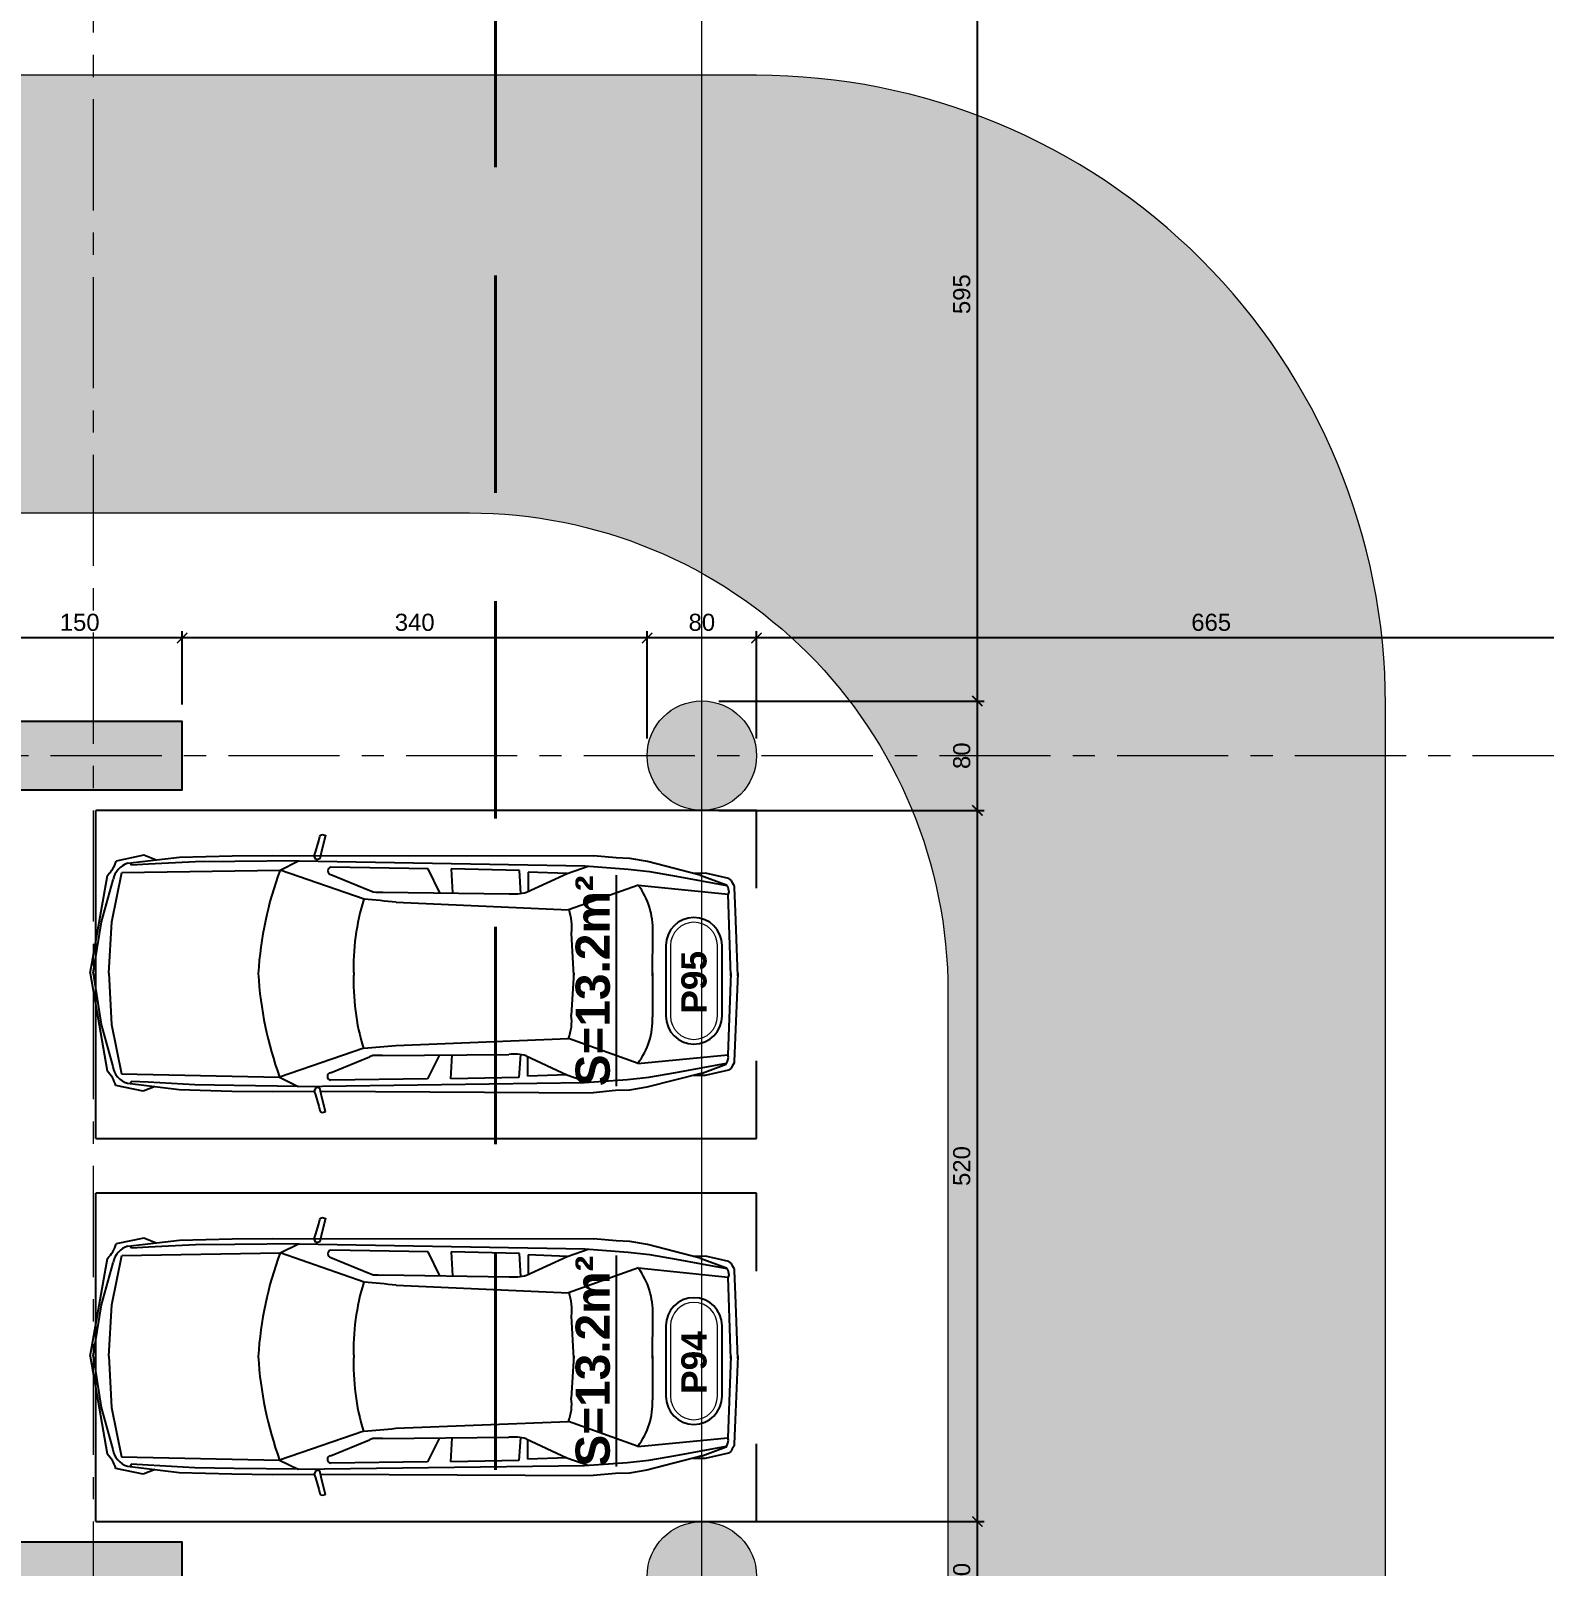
# Model space of a CAD drawing. Header units: centimetres. Extents: x 54080 to 59633, y -55119 to -48218.
# Drawn here: x 56962 to 58069, y -51265 to -50142 of the extents above; entities that cross this region are included whole.
import ezdxf
from ezdxf.enums import TextEntityAlignment as Align

# ---------------------------------------------------------------- set-up
doc = ezdxf.new("R2010")
doc.units = ezdxf.units.CM
doc.header["$LTSCALE"] = 50
doc.header["$MEASUREMENT"] = 0
for name, pattern in [('23486-A01$0${ Chain Double-Dash }', [0]), ('AXES', [2, 1.25, -0.25, 0.25, -0.25]), ('CACHE', [0.375, 0.25, -0.125]), ('CONTINU', [0]), ('DASHED2', [9.525, 6.35, -3.175])]:
    doc.linetypes.add(name, pattern=pattern)
doc.layers.get('0').update_dxf_attribs({"color": 8})
for name, color, linetype in [('AXES', 10, 'AXES'), ('BETON COUPE', 3, 'CONTINU'), ('BETON TRAME', 252, 'Continuous'), ('COTE 50ème', 1, 'Continuous'), ('FINI', 251, 'Continuous'), ('PILIER', 7, 'Continuous'), ('TEXTE', 7, 'Continuous')]:
    doc.layers.add(name, color=color, linetype=linetype)
for name, color, linetype, lineweight in [('BETON HACHURE', 253, 'Continuous', 13), ('EXISTANT COUPE', 251, 'Continuous', 40), ('MACONNERIE COUPE', 7, 'Continuous', 30)]:
    doc.layers.add(name, color=color, linetype=linetype, lineweight=lineweight)
for name, color, linetype, lineweight, true_color in [('HORS GEL', 7, 'CACHE', 15, 0x00661a), ('HORS GEL COTE', 7, 'Continuous', 13, 0x00661a), ('New_2D Drafting - General_Pen_No__4', 252, 'Continuous', 13, 0x696969)]:
    doc.layers.add(name, color=color, linetype=linetype, lineweight=lineweight, true_color=true_color)
doc.layers.add('PREFA MUR SUP TRAME', color=7, linetype='Continuous', true_color=0xd7c7ff)
doc.styles.add('BRMNAMES', font='swisseb.ttf', dxfattribs={"height": 20})
doc.styles.add('RS_TEXT_1.50', font='arial.ttf', dxfattribs={"height": 12.5})
doc.styles.add('RS_TXT_50', font='arial.ttf', dxfattribs={"height": 12.5})
doc.dimstyles.new('RS_50CM_LINEAIRE', dxfattribs={"dimscale": 5, "dimtxt": 12.5, "dimasz": 1.5, "dimexe": 1, "dimexo": 2.5, "dimgap": 1, "dimtad": 1, "dimdec": 1, "dimrnd": 0.5, "dimdsep": 46, "dimtxsty": 'RS_TXT_50', "dimblk1": 'ARCHTICK', "dimblk2": 'ARCHTICK', "dimsah": 1, "dimcen": 2.5, "dimdle": 1, "dimclrt": 4, "dimadec": 0, "dimazin": 2, "dimtfac": 1, "dimtdec": 1, "dimtix": 1, "dimtmove": 2, "dimatfit": 3, "dimfxl": 1, "dimtolj": 1, "dimtzin": 0, "dimarcsym": 0})

# ---------------------------------------------------------------- blocks, each defined once
blk = doc.blocks.new('A$C99aa3423')
at = {"layer": 'AXES', "lineweight": 5, "ltscale": 1.3}
for p, q in [((805, 1580), (805, -1344.97)), ((3195, 190), (-1985, 190))]:
    blk.add_line(p, q, dxfattribs=at)
at = {"layer": 'HORS GEL', "linetype": '23486-A01$0${ Chain Double-Dash }', "ltscale": 1.2}
blk.add_line((1250, -1150), (1250, 1580), dxfattribs=at)
blk = doc.blocks.new('_ArchTick')
at = {"color": 0, "linetype": 'ByBlock', "const_width": 0.15}
blk.add_lwpolyline([(-0.5, -0.5), (0.5, 0.5)], dxfattribs=at)
blk = doc.blocks.new('*D979')
at = {"layer": 'COTE 50ème', "color": 0, "lineweight": -2, "ltscale": 0.5, "transparency": 16777216}
for p, q in [((57465.2, -51232.4), (57659.2, -51232.4)), ((57654.2, -51317.3), (57654.2, -51227.4)), ((57467.4, -51312.3), (57659.2, -51312.3))]:
    blk.add_line(p, q, dxfattribs=at)
at = {"layer": 'Defpoints', "color": 0, "ltscale": 0.5, "transparency": 16777216}
for p in [(57452.7, -51232.4), (57654.2, -51232.4), (57454.9, -51312.3)]:
    blk.add_point(p, dxfattribs=at)
at = {"layer": 'COTE 50ème', "color": 0, "lineweight": -2, "ltscale": 0.5, "transparency": 16777216, "xscale": 7.5, "yscale": 7.5, "zscale": 7.5}
for p, rotation in [((57654.2, -51232.4), 90), ((57654.2, -51312.3), 270)]:
    blk.add_blockref('_ArchTick', p, dxfattribs=dict(at, rotation=rotation))
at = {"layer": 'COTE 50ème', "color": 4, "ltscale": 0.5, "transparency": 16777216, "insert": (57642.8, -51272.3), "char_height": 12.5, "attachment_point": 5, "rotation": 90, "style": 'RS_TXT_50'}
blk.add_mtext('\\A1;80', dxfattribs=at)
blk = doc.blocks.new('*D980')
at = {"layer": 'COTE 50ème', "color": 0, "lineweight": -2, "ltscale": 0.5, "transparency": 16777216}
for p, q in [((57465.2, -50712.4), (57659.2, -50712.4)), ((57654.2, -51237.4), (57654.2, -50707.4)), ((57465.2, -51232.4), (57659.2, -51232.4))]:
    blk.add_line(p, q, dxfattribs=at)
at = {"layer": 'Defpoints', "color": 0, "ltscale": 0.5, "transparency": 16777216}
for p in [(57452.7, -50712.4), (57654.2, -50712.4), (57452.7, -51232.4)]:
    blk.add_point(p, dxfattribs=at)
at = {"layer": 'COTE 50ème', "color": 0, "lineweight": -2, "ltscale": 0.5, "transparency": 16777216, "xscale": 7.5, "yscale": 7.5, "zscale": 7.5}
for p, rotation in [((57654.2, -50712.4), 90), ((57654.2, -51232.4), 270)]:
    blk.add_blockref('_ArchTick', p, dxfattribs=dict(at, rotation=rotation))
at = {"layer": 'COTE 50ème', "color": 4, "ltscale": 0.5, "transparency": 16777216, "insert": (57642.8, -50972.4), "char_height": 12.5, "attachment_point": 5, "rotation": 90, "style": 'RS_TXT_50'}
blk.add_mtext('\\A1;520', dxfattribs=at)
blk = doc.blocks.new('*D981')
at = {"layer": 'COTE 50ème', "color": 0, "lineweight": -2, "ltscale": 0.5, "transparency": 16777216}
for p, q in [((57654.2, -50717.4), (57654.2, -50627.4)), ((57465.2, -50632.4), (57659.2, -50632.4)), ((57465.2, -50712.4), (57659.2, -50712.4))]:
    blk.add_line(p, q, dxfattribs=at)
at = {"layer": 'Defpoints', "color": 0, "ltscale": 0.5, "transparency": 16777216}
for p in [(57452.7, -50632.4), (57654.2, -50632.4), (57452.7, -50712.4)]:
    blk.add_point(p, dxfattribs=at)
at = {"layer": 'COTE 50ème', "color": 0, "lineweight": -2, "ltscale": 0.5, "transparency": 16777216, "xscale": 7.5, "yscale": 7.5, "zscale": 7.5}
for p, rotation in [((57654.2, -50632.4), 90), ((57654.2, -50712.4), 270)]:
    blk.add_blockref('_ArchTick', p, dxfattribs=dict(at, rotation=rotation))
at = {"layer": 'COTE 50ème', "color": 4, "ltscale": 0.5, "transparency": 16777216, "insert": (57642.8, -50672.4), "char_height": 12.5, "attachment_point": 5, "rotation": 90, "style": 'RS_TXT_50'}
blk.add_mtext('\\A1;80', dxfattribs=at)
blk = doc.blocks.new('*D982')
at = {"layer": 'COTE 50ème', "color": 0, "lineweight": -2, "ltscale": 0.5, "transparency": 16777216}
for p, q in [((57585.2, -50037.4), (57659.2, -50037.4)), ((57654.2, -50637.4), (57654.2, -50032.4)), ((57465.2, -50632.4), (57659.2, -50632.4))]:
    blk.add_line(p, q, dxfattribs=at)
at = {"layer": 'Defpoints', "color": 0, "ltscale": 0.5, "transparency": 16777216}
for p in [(57572.7, -50037.4), (57654.2, -50037.4), (57452.7, -50632.4)]:
    blk.add_point(p, dxfattribs=at)
at = {"layer": 'COTE 50ème', "color": 0, "lineweight": -2, "ltscale": 0.5, "transparency": 16777216, "xscale": 7.5, "yscale": 7.5, "zscale": 7.5}
for p, rotation in [((57654.2, -50037.4), 90), ((57654.2, -50632.4), 270)]:
    blk.add_blockref('_ArchTick', p, dxfattribs=dict(at, rotation=rotation))
at = {"layer": 'COTE 50ème', "color": 4, "ltscale": 0.5, "transparency": 16777216, "insert": (57642.8, -50334.9), "char_height": 12.5, "attachment_point": 5, "rotation": 90, "style": 'RS_TXT_50'}
blk.add_mtext('\\A1;595', dxfattribs=at)
blk = doc.blocks.new('*D1333')
at = {"layer": 'COTE 50ème', "color": 0, "lineweight": -2, "ltscale": 0.5, "transparency": 16777216}
for p, q in [((57492.7, -50659.9), (57492.7, -50581.3)), ((58157.7, -50659.9), (58157.7, -50581.3)), ((58162.7, -50586.3), (57487.7, -50586.3))]:
    blk.add_line(p, q, dxfattribs=at)
at = {"layer": 'Defpoints', "color": 0, "ltscale": 0.5, "transparency": 16777216}
for p in [(57492.7, -50586.3), (57492.7, -50672.4), (58157.7, -50672.4)]:
    blk.add_point(p, dxfattribs=at)
at = {"layer": 'COTE 50ème', "color": 0, "lineweight": -2, "ltscale": 0.5, "transparency": 16777216, "xscale": 7.5, "yscale": 7.5, "zscale": 7.5, "rotation": 180}
blk.add_blockref('_ArchTick', (57492.7, -50586.3), dxfattribs=at)
at = {"layer": 'COTE 50ème', "color": 0, "lineweight": -2, "ltscale": 0.5, "transparency": 16777216, "xscale": 7.5, "yscale": 7.5, "zscale": 7.5}
blk.add_blockref('_ArchTick', (58157.7, -50586.3), dxfattribs=at)
at = {"layer": 'COTE 50ème', "color": 4, "ltscale": 0.5, "transparency": 16777216, "insert": (57825.2, -50574.9), "char_height": 12.5, "attachment_point": 5, "style": 'RS_TXT_50'}
blk.add_mtext('\\A1;665', dxfattribs=at)
blk = doc.blocks.new('*D1334')
at = {"layer": 'COTE 50ème', "color": 0, "lineweight": -2, "ltscale": 0.5, "transparency": 16777216}
for p, q in [((57412.7, -50659.9), (57412.7, -50581.3)), ((57492.7, -50659.9), (57492.7, -50581.3)), ((57497.7, -50586.3), (57407.7, -50586.3))]:
    blk.add_line(p, q, dxfattribs=at)
at = {"layer": 'Defpoints', "color": 0, "ltscale": 0.5, "transparency": 16777216}
for p in [(57412.7, -50586.3), (57412.7, -50672.4), (57492.7, -50672.4)]:
    blk.add_point(p, dxfattribs=at)
at = {"layer": 'COTE 50ème', "color": 0, "lineweight": -2, "ltscale": 0.5, "transparency": 16777216, "xscale": 7.5, "yscale": 7.5, "zscale": 7.5, "rotation": 180}
blk.add_blockref('_ArchTick', (57412.7, -50586.3), dxfattribs=at)
at = {"layer": 'COTE 50ème', "color": 0, "lineweight": -2, "ltscale": 0.5, "transparency": 16777216, "xscale": 7.5, "yscale": 7.5, "zscale": 7.5}
blk.add_blockref('_ArchTick', (57492.7, -50586.3), dxfattribs=at)
at = {"layer": 'COTE 50ème', "color": 4, "ltscale": 0.5, "transparency": 16777216, "insert": (57452.7, -50574.9), "char_height": 12.5, "attachment_point": 5, "style": 'RS_TXT_50'}
blk.add_mtext('\\A1;80', dxfattribs=at)
blk = doc.blocks.new('*D1335')
at = {"layer": 'COTE 50ème', "color": 0, "lineweight": -2, "ltscale": 0.5, "transparency": 16777216}
for p, q in [((57072.7, -50634.9), (57072.7, -50581.3)), ((57412.7, -50659.9), (57412.7, -50581.3)), ((57417.7, -50586.3), (57067.7, -50586.3))]:
    blk.add_line(p, q, dxfattribs=at)
at = {"layer": 'Defpoints', "color": 0, "ltscale": 0.5, "transparency": 16777216}
for p in [(57072.7, -50586.3), (57072.7, -50647.4), (57412.7, -50672.4)]:
    blk.add_point(p, dxfattribs=at)
at = {"layer": 'COTE 50ème', "color": 0, "lineweight": -2, "ltscale": 0.5, "transparency": 16777216, "xscale": 7.5, "yscale": 7.5, "zscale": 7.5, "rotation": 180}
blk.add_blockref('_ArchTick', (57072.7, -50586.3), dxfattribs=at)
at = {"layer": 'COTE 50ème', "color": 0, "lineweight": -2, "ltscale": 0.5, "transparency": 16777216, "xscale": 7.5, "yscale": 7.5, "zscale": 7.5}
blk.add_blockref('_ArchTick', (57412.7, -50586.3), dxfattribs=at)
at = {"layer": 'COTE 50ème', "color": 4, "ltscale": 0.5, "transparency": 16777216, "insert": (57242.7, -50574.9), "char_height": 12.5, "attachment_point": 5, "style": 'RS_TXT_50'}
blk.add_mtext('\\A1;340', dxfattribs=at)
blk = doc.blocks.new('*D1336')
at = {"layer": 'COTE 50ème', "color": 0, "lineweight": -2, "ltscale": 0.5, "transparency": 16777216}
for p, q in [((56922.7, -50634.9), (56922.7, -50581.3)), ((57072.7, -50634.9), (57072.7, -50581.3)), ((57077.7, -50586.3), (56917.7, -50586.3))]:
    blk.add_line(p, q, dxfattribs=at)
at = {"layer": 'Defpoints', "color": 0, "ltscale": 0.5, "transparency": 16777216}
for p in [(56922.7, -50586.3), (56922.7, -50647.4), (57072.7, -50647.4)]:
    blk.add_point(p, dxfattribs=at)
at = {"layer": 'COTE 50ème', "color": 0, "lineweight": -2, "ltscale": 0.5, "transparency": 16777216, "xscale": 7.5, "yscale": 7.5, "zscale": 7.5, "rotation": 180}
blk.add_blockref('_ArchTick', (56922.7, -50586.3), dxfattribs=at)
at = {"layer": 'COTE 50ème', "color": 0, "lineweight": -2, "ltscale": 0.5, "transparency": 16777216, "xscale": 7.5, "yscale": 7.5, "zscale": 7.5}
blk.add_blockref('_ArchTick', (57072.7, -50586.3), dxfattribs=at)
at = {"layer": 'COTE 50ème', "color": 4, "ltscale": 0.5, "transparency": 16777216, "insert": (56997.7, -50574.9), "char_height": 12.5, "attachment_point": 5, "style": 'RS_TXT_50'}
blk.add_mtext('\\A1;150', dxfattribs=at)
blk = doc.blocks.new('PILIER')
at = {"color": 252}
blk.add_lwpolyline([(1.563, 1.2), (-1.437, 1.2, 1), (-1.437, -1.2), (1.563, -1.2, 1), (1.563, 1.2, -1)], format="xyb", dxfattribs=at)
at = {"color": 10, "lineweight": 20}
blk.add_lwpolyline([(1.563, 1), (-1.437, 1, 1), (-1.437, -1), (1.563, -1, 1)], format="xyb", close=True, dxfattribs=at)
at = {"color": 7, "style": 'BRMNAMES'}
blk.add_attdef('PILIER_TEXTE', text='', height=1.076, dxfattribs=at).set_placement((0, 0), align=Align.MIDDLE_CENTER)

msp = doc.modelspace()

# ---------------------------------------------------------------- hatches: boundary and pattern name
at = {"layer": 'BETON HACHURE', "transparency": 33554585}
h = msp.add_hatch(dxfattribs=at)
h.set_pattern_fill('ANSI37', color=256, scale=50, angle=270, style=0)
h.set_pattern_definition([(315, (861.459, 19655.393), (4.4194174, 4.4194174), []), (45, (861.459, 19655.393), (-4.4194174, 4.4194174), [])])
h.paths.add_polyline_path([(56357.67, -51847.22), (56382.67, -51847.22), (56382.67, -52172.22), (56357.67, -52172.22)], flags=0)
h.paths.add_polyline_path([(56357.67, -51847.22), (56382.67, -51847.22), (56382.67, -52172.22), (56357.67, -52172.22)], flags=0)
h.paths.add_polyline_path([(58537.67, -51987.36), (58537.67, -52037.36), (58617.67, -52037.36), (58617.67, -51987.36)], flags=0)
h.paths.add_polyline_path([(58157.67, -51987.36), (58157.67, -52037.36), (58237.67, -52037.36), (58237.67, -51987.36)], flags=0)
edge = h.paths.add_edge_path(flags=0)
edge.add_arc((58197.67, -50672.36), 40, 0, 360)
edge = h.paths.add_edge_path(flags=0)
edge.add_arc((58197.67, -49997.36), 40, 0, 360)
edge = h.paths.add_edge_path(flags=0)
edge.add_arc((58197.67, -51272.36), 40, 0, 360)
h.paths.add_polyline_path([(59277.67, -49527.22), (54853.83, -49527.22), (54464.54, -54263.92), (59277.59, -54736.58), (59277.67, -54713.51)])
edge = h.paths.add_edge_path(flags=0)
edge.add_arc((58197.67, -51272.36), 40, 0, 360)
h.paths.add_polyline_path([(56982.67, -49552.22), (56982.67, -49972.36), (57007.67, -49972.36), (57007.67, -49552.22), (58577.68, -49552.22), (58577.67, -50022.36), (58617.67, -50022.36), (58617.67, -49552.22), (59247.67, -49552.22), (59247.67, -51282.36), (58617.67, -51282.36), (58617.67, -50647.36), (58577.67, -50647.36), (58577.67, -51312.36), (59247.67, -51312.36), (59247.67, -52057.36), (58577.67, -52057.36), (58577.67, -53447.36), (58617.67, -53447.36), (58617.67, -52087.36), (59247.67, -52087.36), (59247.67, -54709.01), (58245.17, -54610.07), (58245.17, -54122.36), (58220.17, -54122.36), (58220.17, -54607.62), (56915.17, -54479.46), (56915.17, -54122.36), (56890.17, -54122.36), (56890.17, -54477.01), (55702.67, -54360.39), (55702.67, -54122.36), (55652.67, -54122.36), (55652.67, -54355.48), (54491.47, -54241.45), (54666.86, -52107.36), (54872.67, -52107.36), (54872.67, -52057.36), (54670.97, -52057.36), (54672.82, -52037.36), (54872.67, -52037.36), (54872.67, -51987.36), (54676.72, -51987.36), (54733.43, -51297.36), (54872.67, -51297.36), (54872.67, -51247.36), (54737.54, -51247.36), (54782.74, -50697.36), (54872.67, -50697.36), (54872.67, -50647.36), (54786.85, -50647.36), (54876.86, -49552.22), (55655.17, -49552.22), (55655.17, -49972.36), (55680.17, -49972.36), (55680.17, -49552.22)], flags=16)
h.paths.add_polyline_path([(58157.67, -51232.36), (58157.67, -51312.36), (58237.67, -51312.36), (58237.67, -51232.36)], flags=0)
at = {"layer": 'BETON TRAME', "transparency": 33554559}
h = msp.add_hatch(color=256, dxfattribs=at)
h.dxf.hatch_style = 1
h.paths.add_polyline_path([(55742.67, -51297.36), (55707.67, -51297.36), (55707.67, -50647.36), (55742.67, -50647.36), (55742.67, -50822.36), (56202.67, -50822.36), (56202.67, -50647.36), (56237.67, -50647.36), (56237.67, -51297.36), (56202.67, -51297.36), (56202.67, -50862.36), (55992.67, -50862.36), (55992.67, -51192.36), (55952.67, -51192.36), (55952.67, -50862.36), (55742.67, -50862.36)])
h.paths.add_polyline_path([(54872.67, -49972.36), (54872.67, -50022.36), (55022.67, -50022.36), (55022.67, -49972.36)])
h.paths.add_polyline_path([(55592.67, -49972.36), (55592.67, -50022.36), (55742.67, -50022.36), (55742.67, -49972.36)])
h.paths.add_polyline_path([(56202.67, -49972.36), (56202.67, -50022.36), (56352.67, -50022.36), (56352.67, -49972.36)])
h.paths.add_polyline_path([(56922.67, -49972.36), (56922.67, -50022.36), (57072.67, -50022.36), (57072.67, -49972.36)])
h.paths.add_polyline_path([(56922.67, -50647.36), (56922.67, -50697.36), (57072.67, -50697.36), (57072.67, -50647.36)])
h.paths.add_polyline_path([(54872.67, -50647.36), (54872.67, -50697.36), (55022.67, -50697.36), (55022.67, -50647.36)])
h.paths.add_polyline_path([(54872.67, -51247.36), (54872.67, -51297.36), (55022.67, -51297.36), (55022.67, -51247.36)])
h.paths.add_polyline_path([(56922.67, -51247.36), (56922.67, -51297.36), (57072.67, -51297.36), (57072.67, -51247.36)])
h.paths.add_polyline_path([(56922.67, -51987.36), (56922.67, -52037.36), (57072.67, -52037.36), (57072.67, -51987.36)])
h.paths.add_polyline_path([(55022.67, -52037.36), (55022.67, -51987.36), (54872.67, -51987.36), (54872.67, -52037.36)])
h.paths.add_polyline_path([(55687.67, -51987.36), (55687.67, -52037.36), (55812.67, -52037.36), (55812.67, -51987.36)])
h.paths.add_polyline_path([(56132.67, -51987.36), (56132.67, -52037.36), (56257.67, -52037.36), (56257.67, -51987.36)])
h.paths.add_polyline_path([(56107.67, -52037.36), (56132.67, -52037.36), (56132.67, -51532.36), (56107.67, -51532.36)])
h.paths.add_polyline_path([(55812.67, -52037.36), (55837.67, -52037.36), (55837.67, -51532.36), (55812.67, -51532.36)])
at = {"layer": 'New_2D Drafting - General_Pen_No__4', "linetype": 'Continuous', "lineweight": 0, "true_color": 0xc7c8ca, "transparency": 33554546}
h = msp.add_hatch(color=9, dxfattribs=at)
edge = h.paths.add_edge_path()
edge.add_line((59247.67, -53474.77), (59247.67, -52087.36))
edge.add_line((59247.67, -52087.36), (58657.67, -52087.36))
edge.add_line((58657.67, -52087.36), (58657.67, -53253.16))
edge.add_arc((58307.67, -53253.16), 350, -93.08046, 0, ccw=False)
edge.add_line((58288.86, -53602.65), (58283.86, -53602.39))
edge.add_arc((58302.67, -53252.89), 350, 180, 266.91954, ccw=False)
edge.add_line((57952.67, -53252.89), (57952.67, -50634.86))
edge.add_arc((57492.67, -50634.86), 460, 0, 90)
edge.add_line((57492.67, -50174.86), (55707.67, -50174.86))
edge.add_arc((55707.67, -50634.86), 460, 90, 180)
edge.add_line((55247.67, -50634.86), (55247.67, -53323.54))
edge.add_arc((55707.67, -53323.54), 460, 180, 266.91954)
edge.add_line((55682.95, -53782.88), (57784.07, -53895.95))
edge.add_line((57784.07, -53895.95), (58492.95, -53934.1))
edge.add_arc((58611.23, -53278.74), 665.95, 259.76948, 342.88134)
edge = h.paths.add_edge_path(flags=16)
edge.add_line((57263.86, -53547.49), (55898.86, -53474.03))
edge.add_arc((55917.67, -53124.54), 350, 180, 266.91954, ccw=False)
edge.add_line((55567.67, -53124.54), (55567.67, -50844.86))
edge.add_arc((55917.67, -50844.86), 350, 90, 180, ccw=False)
edge.add_line((55917.67, -50494.86), (57282.67, -50494.86))
edge.add_arc((57282.67, -50844.86), 350, 0, 90, ccw=False)
edge.add_line((57632.67, -50844.86), (57632.67, -53198))
edge.add_arc((57282.67, -53198), 350, -93.08046, 0, ccw=False)
at = {"layer": 'PREFA MUR SUP TRAME'}
h = msp.add_hatch(color=256, dxfattribs=at)
h.paths.add_polyline_path([(57412.67, -51987.36), (57412.67, -52037.36), (57492.67, -52037.36), (57492.67, -51987.36)])
h.paths.add_polyline_path([(55702.67, -52412.36), (55682.67, -52412.36), (55682.67, -52087.36), (56127.67, -52087.36), (56127.67, -52412.36), (56107.67, -52412.36), (56107.67, -52107.36), (55917.67, -52107.36), (55917.67, -52412.36), (55892.67, -52412.36), (55892.67, -52107.36), (55702.67, -52107.36)])
h.paths.add_polyline_path([(55702.67, -52797.36), (55652.67, -52797.36), (55652.67, -52927.36), (55702.67, -52927.36)])
h.paths.add_polyline_path([(55022.67, -52847.36), (55022.67, -52797.36), (54872.67, -52797.36), (54872.67, -52847.36)])
h.paths.add_polyline_path([(55022.67, -53373.36), (55022.67, -53323.36), (54872.67, -53323.36), (54872.67, -53373.36)])
h.paths.add_polyline_path([(55702.67, -53222.36), (55652.67, -53222.36), (55652.67, -53372.36), (55702.67, -53372.36)])
h.paths.add_polyline_path([(55702.67, -53972.36), (55652.67, -53972.36), (55652.67, -54122.36), (55702.67, -54122.36)])
h.paths.add_polyline_path([(55022.67, -54067.36), (55022.67, -54017.36), (54872.67, -54017.36), (54872.67, -54067.36)])
h.paths.add_polyline_path([(55022.67, -52107.36), (55022.67, -52057.36), (54872.67, -52057.36), (54872.67, -52107.36)])
edge = h.paths.add_edge_path()
edge.add_arc((57452.67, -51272.36), 40, 0, 360)
edge = h.paths.add_edge_path()
edge.add_arc((57452.67, -50672.36), 40, 0, 360)
edge = h.paths.add_edge_path()
edge.add_arc((57572.67, -49997.36), 40, 0, 360)
h.paths.add_polyline_path([(56107.67, -53323.39), (56157.67, -53323.39), (56157.67, -53397.39), (56107.67, -53397.39)])

# ---------------------------------------------------------------- linework, layer by layer
at = {"layer": 'BETON COUPE'}
for points in [[(56922.67, -50647.36), (56922.67, -50697.36), (57072.67, -50697.36), (57072.67, -50647.36)], [(56922.67, -51247.36), (56922.67, -51297.36), (57072.67, -51297.36), (57072.67, -51247.36)]]:
    msp.add_lwpolyline(points, close=True, dxfattribs=at)
at = {"layer": 'BETON COUPE', "lineweight": 5, "ltscale": 0.5}
for centre in [(57452.67, -50672.36), (57452.67, -51272.36)]:
    msp.add_circle(centre, 40, dxfattribs=at)
at = {"layer": 'EXISTANT COUPE', "lineweight": 5}
for points in [[(59247.67, -53474.77), (59247.67, -52087.36), (58657.67, -52087.36), (58657.67, -53253.16, -0.4300498), (58288.86, -53602.65), (58283.86, -53602.39, -0.3985526), (57952.67, -53252.89), (57952.67, -50634.86, 0.4142136), (57492.67, -50174.86), (55707.67, -50174.86, 0.4142136), (55247.67, -50634.86), (55247.67, -53323.54, 0.3985526), (55682.95, -53782.88), (57784.07, -53895.95), (58492.95, -53934.1, 0.3794243), (59247.67, -53474.77)], [(57263.86, -53547.49), (55898.86, -53474.03, -0.3985526), (55567.67, -53124.54), (55567.67, -50844.86, -0.4142136), (55917.67, -50494.86), (57282.67, -50494.86, -0.4142136), (57632.67, -50844.86), (57632.67, -53198, -0.4300498), (57263.86, -53547.49)]]:
    msp.add_lwpolyline(points, format="xyb", close=True, dxfattribs=at)
at = {"layer": 'FINI'}
for p, q in [((57009.51, -50952.36), (57009.51, -50712.36)), ((57492.67, -50712.36), (57009.51, -50712.36)), ((57492.67, -50769.2), (57492.67, -50712.36)), ((57170.12, -50742.83), (57172.49, -50734.63)), ((57172.49, -50734.63), (57173.44, -50731.44)), ((57173.44, -50731.44), (57173.91, -50730.53)), ((57173.91, -50730.53), (57175.29, -50730.09)), ((57177.57, -50730.57), (57174.23, -50743.34)), ((57175.29, -50730.09), (57177.54, -50730.68)), ((57044.53, -50745.17), (57024.37, -50749.37)), ((57032.91, -50751.05), (57070.81, -50746.52)), ((57035.67, -50752.39), (57034.86, -50750.82)), ((57053.15, -50748.63), (57044.53, -50745.17)), ((57082.28, -50750.06), (57048.01, -50751.8)), ((57070.81, -50746.52), (57109.21, -50745.65)), ((57111.08, -50749.75), (57082.28, -50750.06)), ((57109.21, -50745.65), (57138.93, -50745.33)), ((57158.17, -50749.23), (57111.08, -50749.75)), ((57138.93, -50745.33), (57373.5, -50745.52)), ((57144.23, -50755.98), (57157.79, -50749.24)), ((57158.17, -50749.23), (57367.18, -50752.91)), ((57169.17, -50745.57), (57170.12, -50742.83)), ((57170.52, -50748.33), (57169.17, -50745.57)), ((57171.43, -50748.34), (57170.52, -50748.33)), ((57173.26, -50747.9), (57171.43, -50748.34)), ((57174.23, -50743.34), (57173.26, -50747.9)), ((57173.74, -50745.66), (57174.24, -50745.66)), ((57389.97, -50747.17), (57373.5, -50745.52)), ((57400.04, -50747.52), (57389.97, -50747.17)), ((57412.86, -50749.67), (57400.04, -50747.52)), ((57451.38, -50759.77), (57412.86, -50749.67)), ((57005.41, -50831.38), (57017.98, -50759.97)), ((57021.09, -50793.92), (57028.6, -50757.87)), ((57028.6, -50757.87), (57144.23, -50755.98)), ((57048.01, -50751.8), (57035.67, -50752.39)), ((57205.71, -50777.33), (57144.23, -50755.98)), ((57181.35, -50759.24), (57209.97, -50770.97)), ((57252.44, -50755.15), (57181.36, -50753.94)), ((57261.12, -50772.62), (57252.44, -50755.15)), ((57319.27, -50756.35), (57269.41, -50755.18)), ((57269.41, -50755.18), (57270.4, -50772.74)), ((57320.43, -50773.12), (57319.27, -50756.35)), ((57324.54, -50772.27), (57354.27, -50758.54)), ((57325.63, -50757.42), (57325.6, -50771.65)), ((57354.27, -50758.54), (57325.63, -50757.42)), ((57354.27, -50758.54), (57369.68, -50753.1)), ((57367.18, -50752.91), (57398.75, -50755.31)), ((57398.75, -50755.31), (57414.32, -50756.97)), ((57414.32, -50756.97), (57434.01, -50760.41)), ((57434.01, -50760.41), (57471.02, -50767.4)), ((57455.48, -50758.35), (57446.36, -50758.45)), ((57451.38, -50759.77), (57470.66, -50766.87)), ((57472.44, -50762.28), (57455.48, -50758.35)), ((57013.67, -50793.9), (57022.22, -50763.16)), ((57219.51, -50772.05), (57311.8, -50773.3)), ((57406.36, -50766.93), (57355.27, -50785.06)), ((57406.22, -50766.92), (57471.99, -50773.63)), ((57470.66, -50766.87), (57471.59, -50768.23)), ((57471.59, -50768.23), (57472.07, -50769.6)), ((57472.55, -50771.88), (57471.99, -50773.63)), ((57472.07, -50769.6), (57472.55, -50771.88)), ((57474.29, -50763.63), (57472.44, -50762.28)), ((57475.22, -50765.45), (57474.29, -50763.63)), ((57476.62, -50767.72), (57475.22, -50765.45)), ((57476.63, -50769.09), (57476.62, -50767.72)), ((57477.27, -50786.38), (57476.63, -50769.09)), ((57229.05, -50779.5), (57355.27, -50785.06)), ((57473.79, -50833.33), (57471.99, -50773.63)), ((57007.51, -50831.39), (57013.67, -50793.9)), ((57018.99, -50831.41), (57021.09, -50793.92)), ((57479.09, -50833.34), (57477.27, -50786.38)), ((57359.18, -50833.11), (57357.36, -50802.04)), ((57416.7, -50833.21), (57416.77, -50801.1)), ((57005.41, -50831.38), (57017.69, -50902.85)), ((57007.51, -50831.39), (57013.51, -50868.9)), ((57018.99, -50831.41), (57020.94, -50868.91)), ((57359.18, -50831.12), (57357.24, -50862.18)), ((57416.71, -50831.25), (57416.64, -50863.36)), ((57473.79, -50831.37), (57471.75, -50891.06)), ((57479.09, -50831.38), (57477.08, -50878.34)), ((57013.51, -50868.9), (57021.94, -50899.68)), ((57020.94, -50868.91), (57028.29, -50904.99)), ((57228.83, -50884.19), (57355.08, -50879.15)), ((57406.09, -50897.49), (57355.08, -50879.15)), ((57477.08, -50878.34), (57476.37, -50895.62)), ((57205.49, -50886.27), (57143.92, -50907.36)), ((57181.05, -50904.25), (57209.72, -50892.64)), ((57219.27, -50891.6), (57311.56, -50890.73)), ((57260.88, -50891.21), (57252.12, -50908.64)), ((57269.09, -50908.67), (57270.16, -50891.12)), ((57320.18, -50890.95), (57318.95, -50907.72)), ((57324.29, -50891.82), (57353.96, -50905.67)), ((57325.32, -50906.67), (57325.35, -50892.31)), ((57405.95, -50897.5), (57471.75, -50891.06)), ((57470.39, -50897.82), (57471.33, -50896.46)), ((57471.33, -50896.46), (57471.81, -50895.09)), ((57472.3, -50892.82), (57471.75, -50891.06)), ((57471.81, -50895.09), (57472.3, -50892.82)), ((57476.37, -50895.62), (57476.35, -50896.99)), ((57492.67, -50952.36), (57492.67, -50895.52)), ((57028.29, -50904.99), (57143.92, -50907.36)), ((57143.92, -50907.36), (57157.45, -50914.16)), ((57318.95, -50907.72), (57269.09, -50908.67)), ((57353.96, -50905.67), (57325.32, -50906.67)), ((57353.96, -50905.67), (57369.35, -50911.17)), ((57398.43, -50909.08), (57414, -50907.49)), ((57452.92, -50904.41), (57412.52, -50914.78)), ((57414, -50907.49), (57433.72, -50904.13)), ((57433.72, -50904.13), (57470.75, -50897.29)), ((57455.18, -50906.28), (57446.18, -50906.14)), ((57452.92, -50904.41), (57470.39, -50897.82)), ((57472.15, -50902.42), (57455.18, -50906.28)), ((57474, -50901.07), (57472.15, -50902.42)), ((57474.94, -50899.26), (57474, -50901.07)), ((57476.35, -50896.99), (57474.94, -50899.26)), ((57044.18, -50917.76), (57024.03, -50913.47)), ((57032.58, -50911.83), (57070.46, -50916.51)), ((57035.34, -50910.5), (57034.53, -50912.07)), ((57047.68, -50911.14), (57035.34, -50910.5)), ((57052.8, -50914.33), (57044.18, -50917.76)), ((57081.94, -50913.02), (57047.68, -50911.14)), ((57070.46, -50916.51), (57108.86, -50917.54)), ((57110.75, -50913.46), (57081.94, -50913.02)), ((57108.86, -50917.54), (57138.57, -50917.99)), ((57157.83, -50914.16), (57110.75, -50913.46)), ((57138.57, -50917.99), (57169.17, -50917.66)), ((57157.83, -50914.16), (57366.85, -50911.35)), ((57170.52, -50914.95), (57169.17, -50917.7)), ((57169.17, -50917.7), (57170.12, -50920.44)), ((57171.43, -50914.94), (57170.52, -50914.95)), ((57173.26, -50915.37), (57171.43, -50914.94)), ((57174.23, -50919.94), (57173.26, -50915.37)), ((57173.74, -50917.61), (57174.24, -50917.61)), ((57174.24, -50917.61), (57373.14, -50918.76)), ((57252.12, -50908.64), (57181.04, -50909.55)), ((57366.85, -50911.35), (57398.43, -50909.08)), ((57389.62, -50917.18), (57373.14, -50918.76)), ((57399.69, -50916.88), (57389.62, -50917.18)), ((57412.52, -50914.78), (57399.69, -50916.88)), ((57170.12, -50920.44), (57172.49, -50928.64)), ((57172.49, -50928.64), (57173.44, -50931.83)), ((57177.57, -50932.7), (57174.23, -50919.94)), ((57173.44, -50931.83), (57173.91, -50932.74)), ((57173.91, -50932.74), (57175.29, -50933.18)), ((57175.29, -50933.18), (57177.54, -50932.6)), ((57009.51, -50952.36), (57492.67, -50952.36)), ((57009.51, -51232.36), (57009.51, -50992.36)), ((57492.67, -50992.36), (57009.51, -50992.36)), ((57492.67, -51049.2), (57492.67, -50992.36)), ((57170.12, -51022.83), (57172.49, -51014.63)), ((57172.49, -51014.63), (57173.44, -51011.44)), ((57173.44, -51011.44), (57173.91, -51010.53)), ((57173.91, -51010.53), (57175.29, -51010.09)), ((57177.57, -51010.57), (57174.23, -51023.34)), ((57175.29, -51010.09), (57177.54, -51010.68)), ((57044.53, -51025.17), (57024.37, -51029.37)), ((57032.91, -51031.05), (57070.81, -51026.52)), ((57035.67, -51032.39), (57034.86, -51030.82)), ((57053.15, -51028.63), (57044.53, -51025.17)), ((57082.28, -51030.06), (57048.01, -51031.8)), ((57070.81, -51026.52), (57109.21, -51025.65)), ((57111.08, -51029.75), (57082.28, -51030.06)), ((57109.21, -51025.65), (57138.93, -51025.33)), ((57158.17, -51029.23), (57111.08, -51029.75)), ((57138.93, -51025.33), (57373.5, -51025.52)), ((57144.23, -51035.98), (57157.79, -51029.24)), ((57158.17, -51029.23), (57367.18, -51032.91)), ((57169.17, -51025.57), (57170.12, -51022.83)), ((57170.52, -51028.33), (57169.17, -51025.57)), ((57171.43, -51028.34), (57170.52, -51028.33)), ((57173.26, -51027.9), (57171.43, -51028.34)), ((57174.23, -51023.34), (57173.26, -51027.9)), ((57173.74, -51025.66), (57174.24, -51025.66)), ((57389.97, -51027.17), (57373.5, -51025.52)), ((57400.04, -51027.52), (57389.97, -51027.17)), ((57412.86, -51029.67), (57400.04, -51027.52)), ((57451.38, -51039.77), (57412.86, -51029.67)), ((57005.41, -51111.38), (57017.98, -51039.97)), ((57021.09, -51073.92), (57028.6, -51037.87)), ((57028.6, -51037.87), (57144.23, -51035.98)), ((57048.01, -51031.8), (57035.67, -51032.39)), ((57205.71, -51057.33), (57144.23, -51035.98)), ((57181.35, -51039.24), (57209.97, -51050.97)), ((57252.44, -51035.15), (57181.36, -51033.94)), ((57261.12, -51052.62), (57252.44, -51035.15)), ((57319.27, -51036.35), (57269.41, -51035.18)), ((57269.41, -51035.18), (57270.4, -51052.74)), ((57320.43, -51053.12), (57319.27, -51036.35)), ((57324.54, -51052.27), (57354.27, -51038.54)), ((57325.63, -51037.42), (57325.6, -51051.65)), ((57354.27, -51038.54), (57325.63, -51037.42)), ((57354.27, -51038.54), (57369.68, -51033.1)), ((57367.18, -51032.91), (57398.75, -51035.31)), ((57398.75, -51035.31), (57414.32, -51036.97)), ((57414.32, -51036.97), (57434.01, -51040.41)), ((57434.01, -51040.41), (57471.02, -51047.4)), ((57455.48, -51038.35), (57446.36, -51038.45)), ((57451.38, -51039.77), (57470.66, -51046.87)), ((57472.44, -51042.28), (57455.48, -51038.35)), ((57474.29, -51043.63), (57472.44, -51042.28)), ((57013.67, -51073.9), (57022.22, -51043.16)), ((57219.51, -51052.05), (57311.8, -51053.3)), ((57406.36, -51046.93), (57355.27, -51065.06)), ((57406.22, -51046.92), (57471.99, -51053.63)), ((57470.66, -51046.87), (57471.59, -51048.23)), ((57471.59, -51048.23), (57472.07, -51049.6)), ((57472.55, -51051.88), (57471.99, -51053.63)), ((57473.79, -51113.33), (57471.99, -51053.63)), ((57472.07, -51049.6), (57472.55, -51051.88)), ((57475.22, -51045.45), (57474.29, -51043.63)), ((57476.62, -51047.72), (57475.22, -51045.45)), ((57476.63, -51049.09), (57476.62, -51047.72)), ((57477.27, -51066.38), (57476.63, -51049.09)), ((57229.05, -51059.5), (57355.27, -51065.06)), ((57007.51, -51111.39), (57013.67, -51073.9)), ((57018.99, -51111.41), (57021.09, -51073.92)), ((57479.09, -51113.34), (57477.27, -51066.38)), ((57359.18, -51113.11), (57357.36, -51082.04)), ((57416.7, -51113.21), (57416.77, -51081.1)), ((57005.41, -51111.38), (57017.69, -51182.85)), ((57007.51, -51111.39), (57013.51, -51148.9)), ((57018.99, -51111.41), (57020.94, -51148.91)), ((57359.18, -51111.12), (57357.24, -51142.18)), ((57416.71, -51111.25), (57416.64, -51143.36)), ((57473.79, -51111.37), (57471.75, -51171.06)), ((57479.09, -51111.38), (57477.08, -51158.34)), ((57013.51, -51148.9), (57021.94, -51179.68)), ((57020.94, -51148.91), (57028.29, -51184.99)), ((57205.49, -51166.27), (57143.92, -51187.36)), ((57228.83, -51164.19), (57355.08, -51159.15)), ((57406.09, -51177.49), (57355.08, -51159.15)), ((57477.08, -51158.34), (57476.37, -51175.62)), ((57181.05, -51184.25), (57209.72, -51172.64)), ((57219.27, -51171.6), (57311.56, -51170.73)), ((57260.88, -51171.21), (57252.12, -51188.64)), ((57269.09, -51188.67), (57270.16, -51171.12)), ((57320.18, -51170.95), (57318.95, -51187.72)), ((57324.29, -51171.82), (57353.96, -51185.67)), ((57325.32, -51186.67), (57325.35, -51172.31)), ((57405.95, -51177.5), (57471.75, -51171.06)), ((57433.72, -51184.13), (57470.75, -51177.29)), ((57470.39, -51177.82), (57471.33, -51176.46)), ((57471.33, -51176.46), (57471.81, -51175.09)), ((57472.3, -51172.82), (57471.75, -51171.06)), ((57471.81, -51175.09), (57472.3, -51172.82)), ((57476.35, -51176.99), (57474.94, -51179.26)), ((57476.37, -51175.62), (57476.35, -51176.99)), ((57492.67, -51232.36), (57492.67, -51175.52)), ((57028.29, -51184.99), (57143.92, -51187.36)), ((57143.92, -51187.36), (57157.45, -51194.16)), ((57252.12, -51188.64), (57181.04, -51189.55)), ((57318.95, -51187.72), (57269.09, -51188.67)), ((57353.96, -51185.67), (57325.32, -51186.67)), ((57353.96, -51185.67), (57369.35, -51191.17)), ((57398.43, -51189.08), (57414, -51187.49)), ((57452.92, -51184.41), (57412.52, -51194.78)), ((57414, -51187.49), (57433.72, -51184.13)), ((57455.18, -51186.28), (57446.18, -51186.14)), ((57452.92, -51184.41), (57470.39, -51177.82)), ((57472.15, -51182.42), (57455.18, -51186.28)), ((57474, -51181.07), (57472.15, -51182.42)), ((57474.94, -51179.26), (57474, -51181.07)), ((57044.18, -51197.76), (57024.03, -51193.47)), ((57032.58, -51191.83), (57070.46, -51196.51)), ((57035.34, -51190.5), (57034.53, -51192.07)), ((57047.68, -51191.14), (57035.34, -51190.5)), ((57052.8, -51194.33), (57044.18, -51197.76)), ((57081.94, -51193.02), (57047.68, -51191.14)), ((57070.46, -51196.51), (57108.86, -51197.54)), ((57110.75, -51193.46), (57081.94, -51193.02)), ((57108.86, -51197.54), (57138.57, -51197.99)), ((57157.83, -51194.16), (57110.75, -51193.46)), ((57138.57, -51197.99), (57169.17, -51197.66)), ((57157.83, -51194.16), (57366.85, -51191.35)), ((57170.52, -51194.95), (57169.17, -51197.71)), ((57169.17, -51197.71), (57170.12, -51200.44)), ((57171.43, -51194.94), (57170.52, -51194.95)), ((57173.26, -51195.37), (57171.43, -51194.94)), ((57174.23, -51199.94), (57173.26, -51195.37)), ((57173.74, -51197.61), (57174.24, -51197.61)), ((57177.57, -51212.7), (57174.23, -51199.94)), ((57174.24, -51197.61), (57373.14, -51198.76)), ((57366.85, -51191.35), (57398.43, -51189.08)), ((57389.62, -51197.18), (57373.14, -51198.76)), ((57399.69, -51196.88), (57389.62, -51197.18)), ((57412.52, -51194.78), (57399.69, -51196.88)), ((57170.12, -51200.44), (57172.49, -51208.64)), ((57172.49, -51208.64), (57173.44, -51211.83)), ((57173.44, -51211.83), (57173.91, -51212.74)), ((57173.91, -51212.74), (57175.29, -51213.18)), ((57175.29, -51213.18), (57177.54, -51212.6)), ((57009.51, -51232.36), (57492.67, -51232.36))]:
    msp.add_line(p, q, dxfattribs=at)
for centre, major_axis, ratio, start_param, end_param in [((57002.39, -50743.34), (-22.79, 0.28), 0.9999998, 2.3365197, 2.8861223), ((57036.99, -50765.43), (-14.94, 0.38), 0.9999998, -1.2692186, -0.1274101), ((57330.76, -50839.82), (30.21, 230.33), 0.8715423, 1.3145869, 1.6492973), ((57181.89, -50756.59), (2.56, 0.88), 0.9999997, 1.4358065, 4.1826319), ((57215.75, -50760.29), (5.81, 10.66), 0.9999997, 3.1448165, 3.3587911), ((57217.03, -50691.93), (-80.15, 0.77), 0.9999994, 1.5222876, 1.6114647), ((57315.39, -50738.59), (34.89, 0.83), 0.9999997, 4.5855228, 4.9536243), ((57363.44, -50799.03), (53.36, 0.57), 0.9999998, -0.0496496, 0.6326275), ((57367.79, -50826.89), (-169.78, 1.6), 0.9999998, -0.2873915, 0.0440399), ((57116.08, -51867.7), (232.64, 1069.03), 0.9999998, 0.1108356, 0.132256), ((57313.43, -50797.69), (-44.14, 0.78), 0.9999998, 3.0605595, 3.4528376), ((57330.8, -50824.29), (-29.26, 230.45), 0.871538, 1.4922957, 1.8270051), ((57367.76, -50837.38), (-169.79, 0.75), 0.9999998, -0.0343405, 0.2970909), ((57313.29, -50866.35), (-44.24, 1.25), 0.8567501, 2.830193, 3.284587), ((57363.3, -50865.22), (53.36, 0.48), 0.9999998, -0.6565816, 0.0256956), ((57120.37, -49795.53), (1092.99, 48.28), 0.9999996, -1.5370575, -1.5156375), ((57215.45, -50903.35), (12.07, 1.35), 0.9999998, 1.7368293, 1.9508038), ((57216.45, -50971.71), (-80.13, 2.06), 1, 4.7029884, 4.7921656), ((57315, -50925.46), (-34.89, 0.82), 0.9999997, 4.4667618, 4.8348634), ((57002.02, -50919.41), (22.65, 2.55), 0.9999998, 0.1514559, 0.7010585), ((57036.72, -50897.47), (14.94, 0.38), 0.9999998, 3.2645272, 4.4063358), ((57181.58, -50906.9), (2.56, 0.88), 0.9999997, 1.4358065, 4.1826319), ((57002.39, -51023.34), (-22.79, 0.28), 0.9999998, 2.3365197, 2.8861223), ((57036.99, -51045.43), (-14.94, 0.38), 0.9999998, -1.2692186, -0.1274101), ((57330.76, -51119.82), (30.21, 230.33), 0.8715423, 1.3145869, 1.6492973), ((57181.89, -51036.59), (2.56, 0.88), 0.9999997, 1.4358065, 4.1826319), ((57215.75, -51040.29), (5.81, 10.66), 0.9999997, 3.1448165, 3.3587911), ((57217.03, -50971.93), (-80.15, 0.77), 0.9999994, 1.5222876, 1.6114647), ((57315.39, -51018.59), (34.89, 0.83), 0.9999997, 4.5855228, 4.9536243), ((57363.44, -51079.03), (53.36, 0.57), 0.9999998, -0.0496496, 0.6326275), ((57367.79, -51106.89), (-169.78, 1.6), 0.9999998, -0.2873915, 0.0440399), ((57116.08, -52147.7), (232.64, 1069.03), 0.9999998, 0.1108356, 0.132256), ((57313.43, -51077.69), (-44.14, 0.78), 0.9999998, 3.0605595, 3.4528376), ((57330.8, -51104.29), (-29.26, 230.45), 0.871538, 1.4922957, 1.8270051), ((57367.76, -51117.38), (-169.79, 0.75), 0.9999998, -0.0343405, 0.2970909), ((57313.29, -51146.35), (-44.24, 1.25), 0.8567501, 2.830193, 3.284587), ((57363.3, -51145.22), (53.36, 0.48), 0.9999998, -0.6565816, 0.0256956), ((57120.37, -50075.53), (1092.99, 48.28), 0.9999996, -1.5370575, -1.5156375), ((57215.45, -51183.35), (12.07, 1.35), 0.9999998, 1.7368293, 1.9508038), ((57216.45, -51251.71), (-80.13, 2.06), 1, 4.7029884, 4.7921656), ((57315, -51205.46), (-34.89, 0.82), 0.9999997, 4.4667618, 4.8348634), ((57002.02, -51199.41), (22.65, 2.55), 0.9999998, 0.1514559, 0.7010585), ((57036.72, -51177.47), (14.94, 0.38), 0.9999998, 3.2645272, 4.4063358), ((57181.58, -51186.9), (2.56, 0.88), 0.9999997, 1.4358065, 4.1826319)]:
    msp.add_ellipse(centre, major_axis=major_axis, ratio=ratio, start_param=start_param, end_param=end_param, dxfattribs=at)
at = {"layer": 'HORS GEL COTE', "linetype": 'DASHED2', "lineweight": 40, "ltscale": 0.5}
msp.add_line((57301.83, -49130.71), (57301.83, -54862.41), dxfattribs=at)

# ---------------------------------------------------------------- block references
at = {"layer": 'MACONNERIE COUPE', "lineweight": 5, "ltscale": 0.5}
msp.add_blockref('A$C99aa3423', (56202.67, -50862.36), dxfattribs=at)
at = {"layer": 'PILIER', "xscale": 17.145, "yscale": 17.145, "zscale": 17.145, "rotation": 90}
for p, values in [((57446.92, -50838.05), {'PILIER_TEXTE': 'P95'}), ((57446.92, -51116.09), {'PILIER_TEXTE': 'P94'})]:
    msp.add_blockref('PILIER', p, dxfattribs=at).add_auto_attribs(values)

# ---------------------------------------------------------------- texts
at = {"layer": 'TEXTE', "char_height": 25, "width": 958.4363, "attachment_point": 5, "rotation": 90, "style": 'RS_TEXT_1.50'}
for insert in [(57373.06, -50836.96), (57373.06, -51115)]:
    msp.add_mtext('{\\fArial|b1|i0|c0|p34;\\LS=13.2m²}', dxfattribs=dict(at, insert=insert))

# ---------------------------------------------------------------- dimensions: what is measured, and where the dimension line sits
at = {"layer": 'COTE 50ème', "ltscale": 0.5}
for base, p1, p2, picture, middle in [((57654.15, -50037.36), (57452.67, -50632.36), (57572.67, -50037.36), '*D982', (57642.77, -50334.86)), ((57654.15, -50632.36), (57452.67, -50712.36), (57452.67, -50632.36), '*D981', (57642.77, -50672.36)), ((57654.15, -50712.36), (57452.67, -51232.36), (57452.67, -50712.36), '*D980', (57642.77, -50972.36)), ((57654.15, -51232.36), (57454.91, -51312.3), (57452.67, -51232.36), '*D979', (57642.77, -51272.33))]:
    dim = msp.add_linear_dim(base=base, p1=p1, p2=p2, angle=90, dimstyle='RS_50CM_LINEAIRE', dxfattribs=at)
    dim.commit()
    dim.dimension.update_dxf_attribs({"geometry": picture, "text_midpoint": middle})
for base, p1, p2, picture, middle in [((56922.67, -50586.27), (57072.67, -50647.36), (56922.67, -50647.36), '*D1336', (56997.67, -50574.89)), ((57072.67, -50586.27), (57412.67, -50672.36), (57072.67, -50647.36), '*D1335', (57242.67, -50574.88)), ((57412.67, -50586.27), (57492.67, -50672.36), (57412.67, -50672.36), '*D1334', (57452.67, -50574.89)), ((57492.67, -50586.27), (58157.67, -50672.36), (57492.67, -50672.36), '*D1333', (57825.17, -50574.89))]:
    dim = msp.add_linear_dim(base=base, p1=p1, p2=p2, dimstyle='RS_50CM_LINEAIRE', dxfattribs=at)
    dim.commit()
    dim.dimension.update_dxf_attribs({"geometry": picture, "text_midpoint": middle})

doc.saveas('drawing.dxf')
